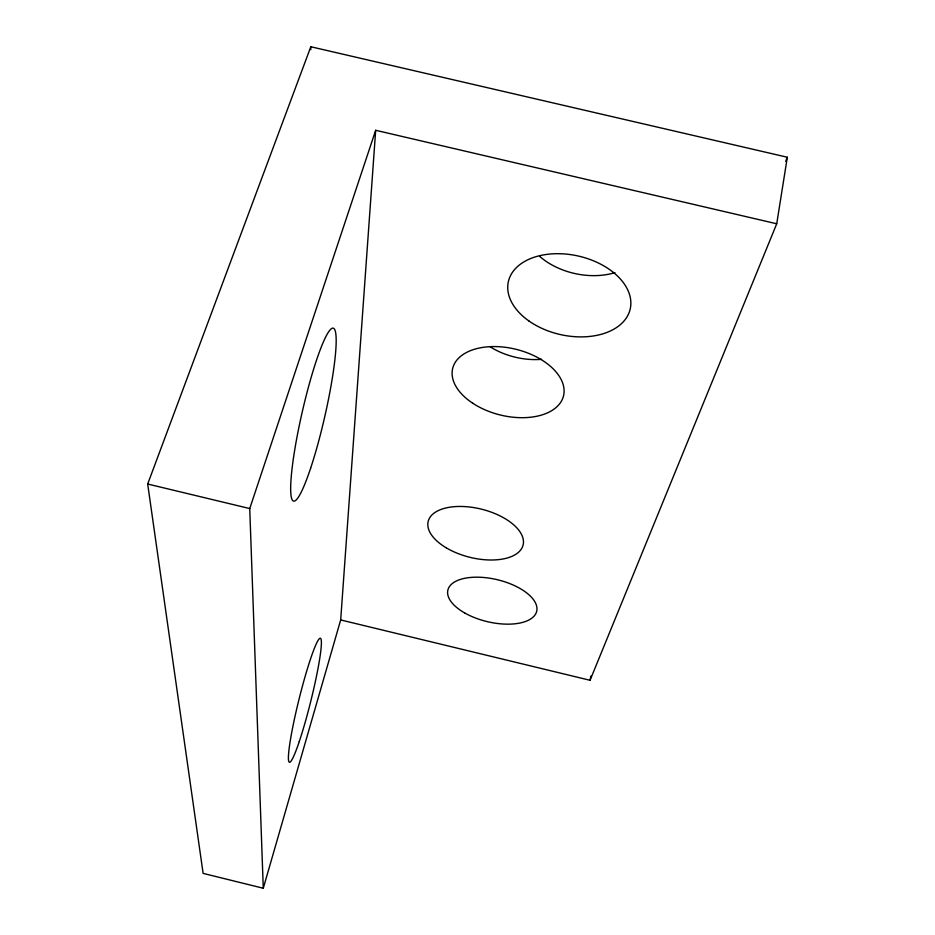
<?xml version="1.0" encoding="UTF-8"?>
<svg xmlns="http://www.w3.org/2000/svg" width="935" height="935" viewBox="0 0 935 935"><rect width="100%" height="100%" fill="white"/><g stroke="black" fill="none" stroke-linecap="round" stroke-linejoin="round"><path stroke-width="1.4" d="M310.759 49.672L310.817 46.75L787.317 157.244L776.728 223.781L590.055 680.283L340.691 619.94L375.683 130.292L776.728 223.781M590.055 680.283L590.897 676.04M310.817 46.75L147.683 484.026L203.117 873.383L263.273 888.25L340.691 619.94M263.273 888.25L249.738 508.558L375.683 130.292M785.704 161.311L787.317 157.244M147.683 484.026L249.738 508.558M541.564 359.32A55.831 34.887 13.9 0 1 489.963 346.686M614.973 272.646A60.915 41.444 12.4 0 1 539.588 256.33M310.654 468.131A88.743 11.5 -77.1 0 0 334.403 329.038A88.743 11.5 -77.1 0 0 295.215 446.93A88.743 11.5 -77.1 0 0 310.654 468.131M299.247 741.595A63.896 5.937 -76 0 0 321.173 639.669A63.896 5.937 -76 0 0 294.244 719.903A63.896 5.937 -76 0 0 299.247 741.595M446.346 547.887A48.901 24.754 14 0 0 523.039 545.269A48.901 24.754 14 0 0 457.566 506.49A48.901 24.754 14 0 0 446.346 547.887M472.783 403.254A57.105 33.777 14 0 0 563.408 396.323A57.105 33.777 14 0 0 488.093 346.792A57.105 33.777 14 0 0 472.783 403.254M528.766 320.857A62.435 40.275 12.6 0 0 629.699 310.923A62.435 40.275 12.6 0 0 549.441 254.086A62.435 40.275 12.6 0 0 528.766 320.857M464.625 612.916A45.663 21.563 13.4 0 0 536.526 611.887A45.663 21.563 13.4 0 0 475.693 577.187A45.663 21.563 13.4 0 0 464.625 612.916"/></g></svg>
